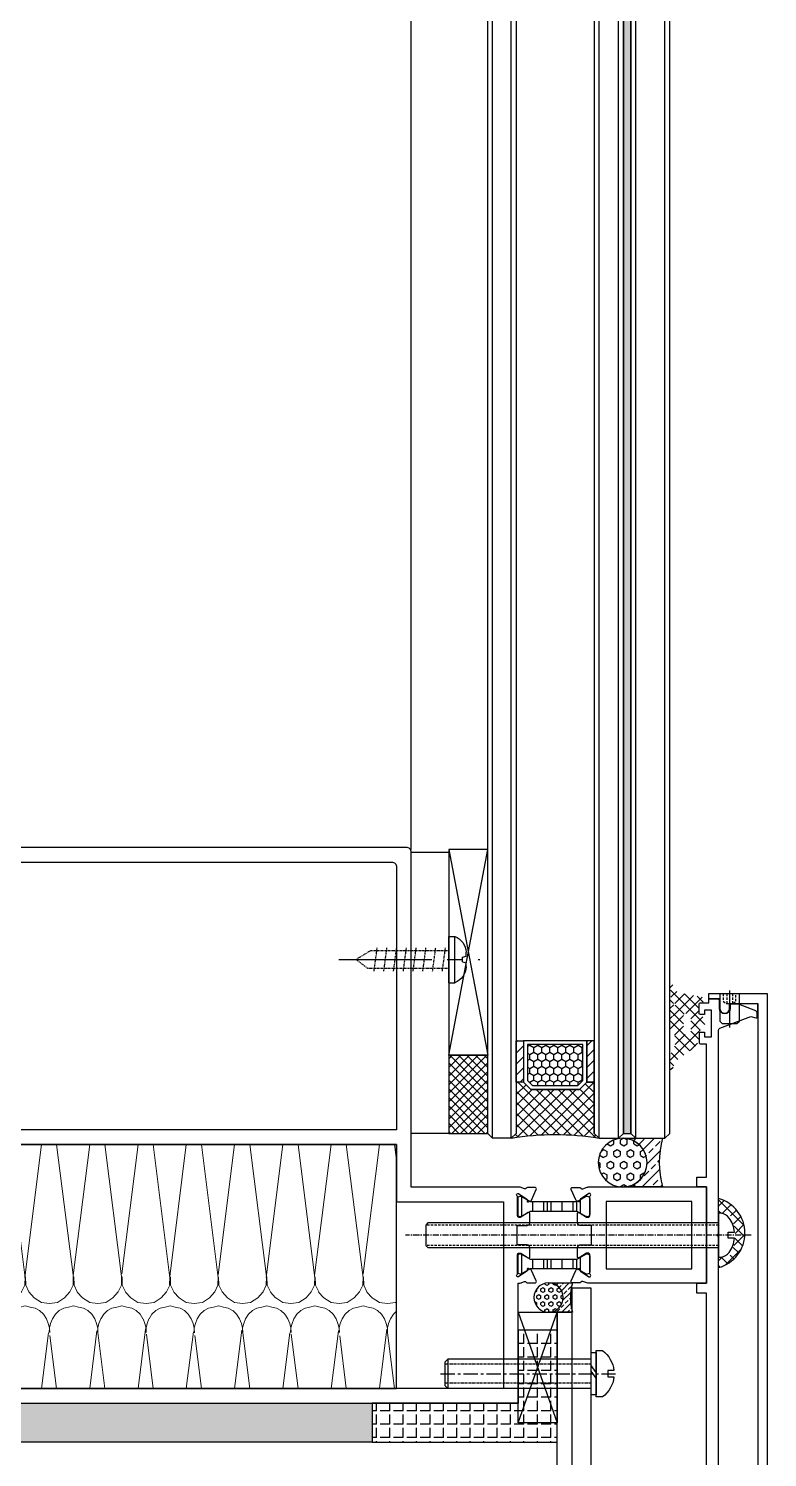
# Model space of a CAD drawing. Header units: millimetres. Extents: x -2069 to 10556, y -1036 to 8460.
# Drawn here: x 3742.7 to 3894.2, y 3768.8 to 4061.8 of the extents above; entities that cross this region are included whole.
import ezdxf

# ---------------------------------------------------------------- set-up
doc = ezdxf.new("R2010")
doc.units = ezdxf.units.MM
for name, pattern in [('ACAD_ISO04W100', [30, 24, -3, 0, -3]), ('CENTER', [2, 1.25, -0.25, 0.25, -0.25]), ('CENTER2', [28.575000000000003, 19.05, -3.175, 3.175, -3.175]), ('CONTINOUS', [0]), ('DASHED', [0.75, 0.5, -0.25]), ('HIDDEN', [0.375, 0.25, -0.125]), ('HIDDEN2', [0.1875, 0.125, -0.0625])]:
    doc.linetypes.add(name, pattern=pattern)
for name, color, linetype in [('01', 1, 'Continuous'), ('CASTFIX', 1, 'Continuous'), ('F-Alum', 4, 'Continuous'), ('F-Bolt', 32, 'Continuous'), ('F-center', 6, 'ACAD_ISO04W100'), ('F-dashed line', 8, 'DASHED'), ('F-Glass', 5, 'Continuous'), ('F-Glazing', 8, 'Continuous'), ('F-Misc', 1, 'Continuous'), ('F-seslants', 8, 'Continuous'), ('F_MISC', 8, 'Continuous'), ('HAT', 155, 'Continuous'), ('Hatch', 8, 'Continuous'), ('INSUL', 173, 'Continuous'), ('PJ', 4, 'Continuous'), ('TC', 4, 'Continuous'), ('中心线', 1, 'CENTER2'), ('虚线', 8, 'HIDDEN'), ('螺栓钉类', 241, 'Continuous')]:
    doc.layers.add(name, color=color, linetype=linetype)
doc.layers.add('A-ANNO-SYMB', color=7, linetype='Continuous', lineweight=25)
pattern_1 = [(90.00000002200406, (-65617.93635093658, 51796.14080842035), (-2.750000000000001, -1.054966336511143e-09), [2, -0.7500000000000002]), (180.0000000247495, (-65617.93635093658, 51796.14080842035), (1.054965670377328e-09, -2.750000000000002), [1.999999999999999, -0.7499999999999996])]

# ---------------------------------------------------------------- blocks, each defined once
blk = doc.blocks.new('A$C08103915')
at = {"layer": 'Hatch'}
h = blk.add_hatch(dxfattribs=at)
h.set_pattern_fill('M_GASKET-PISA', color=256, style=0, pattern_type=2)
h.set_pattern_definition([(45, (45.74999999999977, 8.999999999998408), (-1.060660171779821, 1.060660171779821), []), (135, (45.74999999999977, 8.999999999998408), (-1.060660171779821, -1.060660171779821), [])])
edge = h.paths.add_edge_path()
edge.add_arc((-1.005758292417113, 2.700000001565058), 1.500000000000064, 269.9999999999914, 310.5724313148193)
edge.add_line((-0.03014508089836454, 1.560623478412708), (1.229683999648614, 2.639376524703948))
edge.add_arc((2.205297211167363, 1.500000001551598), 1.500000000000089, 89.99999999999142, 130.5724313148186, ccw=False)
edge.add_line((2.20529721116759, 3.000000001551598), (2.741785272946117, 3.00000000156524))
edge.add_arc((2.741785272946345, 6.00000000156524), 3.000000000000028, 269.9999999999956, 323.2382780301331)
edge.add_line((5.145179432466875, 4.204534459154274), (7.713046174758574, 7.641857975019775))
edge.add_arc((7.793159313408751, 7.58200912360553), 0.09999999999985255, 115.93827802975, 143.2382780298942, ccw=False)
edge.add_line((7.749419046879666, 7.671935699677306), (9.503507258835953, 8.525123814462859))
edge.add_arc((9.394279516007828, 8.750000003056812), 0.249999999999963, 295.9069544241082, 449.9999999998437)
edge.add_line((9.39427951600851, 9.000000003056812), (6.620583798811595, 9.000000003062269))
edge.add_line((6.620583798811595, 9.000000003062269), (4.773622509620282, 8.04671219667307))
edge.add_arc((3.62699862340969, 10.26825527831079), 2.499999999999945, 214.0621029693552, 297.299999999996, ccw=False)
edge.add_arc((1.307391891253701, 8.70000000312939), 0.2999999999997213, 34.06210296926611, 89.99999999978287)
edge.add_line((1.307391891254838, 9.000000003128662), (-1.589216802361761, 9.000000003135028))
edge.add_arc((-1.589216802362216, 8.750000003135028), 0.2499999999999152, 89.99999999989583, 256.4770942316625)
edge.add_line((-1.64767532243286, 8.506930874220416), (-0.02726917610675628, 8.096945104279257))
edge.add_arc((-0.05179766443939116, 7.999999999915417), 0.0999999999999834, -90.00000000013023, 75.80132993312759, ccw=False)
edge.add_line((-0.05179766443961853, 7.899999999915053), (-0.108955418213327, 7.899999999915053))
edge.add_arc((-0.1089554182137817, 10.39999999991505), 2.499999999999434, 215.2344178976467, 270.00000000001046, ccw=False)
edge.add_arc((-2.2326314786485, 8.900000003135574), 0.1000000000007252, 35.234417898605, 90.00000000078164)
edge.add_line((-2.232631478649864, 9.000000003135938), (-4.881168839528527, 9.000000003142304))
edge.add_arc((-4.881168839528982, 8.750000003142304), 0.2500000000000154, 89.99999999989578, 256.4770942317193)
edge.add_line((-4.939627359599399, 8.506930874227692), (-3.319221213273295, 8.096945104286533))
edge.add_arc((-3.34374970160593, 7.999999999922693), 0.0999999999999834, -90.00000000013023, 75.80132993312759, ccw=False)
edge.add_line((-3.343749701606157, 7.899999999922329), (-3.400907455379411, 7.899999999922329))
edge.add_arc((-3.400907455379865, 10.39999999992233), 2.499999999999949, 214.3262280799825, 270.0000000000104, ccw=False)
edge.add_arc((-5.548092091564513, 8.933849210224253), 0.1000000000000372, 34.32622808016425, 110.1544525972612)
edge.add_arc((-6.443927377176806, 11.37464398673728), 2.499999999999543, 265.3665045616222, 290.154452597025, ccw=False)
edge.add_line((-6.645881460149894, 8.88281442828611), (-8.091786761774756, 9.000000003144123))
edge.add_arc((-8.111982170071997, 8.750817047299279), 0.2499999999999778, 85.36650456163848, 250.7880419743665)
edge.add_line((-8.194248104436383, 8.514740119067937), (-7.412072788158412, 8.239907198840228))
edge.add_arc((-8.075076055456293, 6.352997909141777), 1.999999999999966, 8.473551534714375, 70.64005609634751, ccw=False)
edge.add_line((-6.096908078050546, 6.64770361517094), (-5.244518011203127, 2.024790390883936))
edge.add_arc((-4.749999999999773, 2.098627621301603), 0.5000000000001517, 188.4921821239047, 359.9999999997688)
edge.add_line((-4.249999999999773, 2.098627621299784), (-4.249999999999773, 2.700000001565058))
edge.add_arc((-3.949999999999818, 2.700000001565058), 0.3000000000000682, 90, 180.0000000000217, ccw=False)
edge.add_line((-3.949999999999818, 3.00000000156524), (-1.55130166063168, 3.00000000156524))
edge.add_arc((-1.55130166063168, 2.700000001565058), 0.3000000000000966, 2.7114310796605423e-11, 90, ccw=False)
edge.add_line((-1.251301660631498, 2.700000001565058), (-1.251301660631498, 1.400000001564877))
edge.add_arc((-1.051301660631452, 1.400000001564877), 0.1999999999999602, 180.0000000000408, 270)
edge.add_line((-1.051301660631452, 1.200000001565058), (-1.00575829241734, 1.200000001565058))
edge = h.paths.add_edge_path(flags=16)
edge.add_arc((-1.310476532774146, 5.200000001565058), 0.4999999999999456, 188.3111422397304, 269.9999999999739)
edge.add_line((-1.310476532774373, 4.700000001565058), (1.520024613216037, 4.700000001565058))
edge.add_arc((1.520024613216037, 5.200000001565058), 0.4999999999999762, 270, 323.238278030144)
edge.add_line((1.920590306469421, 4.900755744496564), (2.29411737345049, 5.400755744496564))
edge.add_arc((1.893551680196879, 5.700000001565058), 0.5000000000000022, 323.2382780301569, 450)
edge.add_line((1.893551680196879, 6.200000001565058), (-1.456559369031083, 6.200000001565058))
edge.add_arc((-1.456559369031311, 5.700000001565058), 0.4999999999998603, 89.99999999997395, 188.3111422397347)
edge.add_line((-1.95130821782368, 5.627725686498707), (-1.80522538156697, 5.127725686498707))
blk = doc.blocks.new('*U90')
at = {"layer": 'HAT'}
h = blk.add_hatch(dxfattribs=at)
h.set_pattern_fill('ANSI33', color=256, scale=0.8333333333333334)
h.set_pattern_definition([(45, (-71600.10462562989, -19870.70319001427), (-1.870886691889407, 1.870886691889407), []), (45, (-71598.2337381299, -19870.70319001427), (-1.870886691889407, 1.870886691889407), [1.322916666666667, -0.6614583333333334])])
edge = h.paths.add_edge_path()
edge.add_arc((5, 18.47060166783501), 19.13538936034043, 254.8530260690202, 285.14697393097975, ccw=False)
edge.add_line((0, -5.9211894646675e-16), (0, -7.911287266330572))
edge.add_arc((5, -8.171557151248035), 5.006769458742329, 2.979783772836811, 177.0202162271633, ccw=False)
edge.add_line((10, -7.911287266330572), (10, -8.881784197001252e-16))
h = blk.add_hatch(dxfattribs=at)
h.set_pattern_fill('HEX', color=256, scale=0.8333333333333334)
h.set_pattern_definition([(0, (-71600.10462562989, -19870.70319001427), (0, 1.374815), [0.7937500000000001, -1.5875]), (120, (-71600.10462562989, -19870.70319001427), (-1.190624715503903, -0.6874074999999996), [0.7937499999999987, -1.587499999999997]), (59.99999999999999, (-71599.31087562989, -19870.70319001427), (-1.190624715503903, 0.6874075000000001), [0.7937500000000001, -1.5875])])
edge = h.paths.add_edge_path()
edge.add_arc((5, -8.17155715124803), 5.006769458742329, 0, 360)
at = {"layer": '01'}
blk.add_lwpolyline([(10, -5.9211894646675e-16, -0.1329575385010826), (0, -5.9211894646675e-16), (0, -7.911287266330572, -0.9492999147649731), (10, -7.911287266330572)], format="xyb", close=True, dxfattribs=at)
blk.add_circle((5, -8.17155715124803), 5.006769458742329, dxfattribs=at)
blk = doc.blocks.new('*U91')
at = {"layer": 'F-Misc'}
blk.add_lwpolyline([(0, -8.000024006068998), (0, 0), (-42.21253623487421, 0), (-42.21253623487421, -8.000024006068998)], close=True, dxfattribs=at)
for points in [[(0, -8.000024006068998), (-42.21253623487421, 0)], [(-42.21253623487421, -8.000024006068998), (0, 0)]]:
    blk.add_lwpolyline(points, dxfattribs=at)
blk = doc.blocks.new('ld')
blk.add_lwpolyline([(2, 3.637978807091713e-12), (2, 5.599999999954889), (1.5, 6.099999999954889), (-1.5, 6.099999999954889), (-2, 5.599999999954889), (-2, -3.637978807091713e-12)])
at = {"layer": 'A-ANNO-SYMB', "color": 0}
blk.add_line((-2, -3.637978807091713e-12), (2, 3.637978807091713e-12), dxfattribs=at)
at = {"layer": 'F-center'}
blk.add_lwpolyline([(0, -0.6418073780077975), (0, 6.887223995901877)], dxfattribs=at)
at = {"layer": 'F-dashed line'}
for points in [[(1.299999999988358, 3.637978807091713e-12), (1.299999999988358, 1.519894829230907), (0.7404679261962883, 1.999999999952706), (-0.7404679261962883, 1.999999999952706), (-1.299999999988358, 1.519894829230907), (-1.299999999988358, -3.637978807091713e-12)], [(-0.5557468123733997, 0), (-0.5557468123733997, 1.999999999952706)], [(0.5557468123733997, 0), (0.5557468123733997, 1.999999999952706)]]:
    blk.add_lwpolyline(points, dxfattribs=at)
blk = doc.blocks.new('qertqtwet')
at = {"layer": 'F-Glazing'}
h = blk.add_hatch(dxfattribs=at)
h.set_pattern_fill('ANSI37', color=256, angle=270.0000000000034, style=0)
h.set_pattern_definition([(315.0000000000033, (-29614.42304775224, -25731.69154979243), (1.122532015133579, 1.122532015133709), []), (45.00000000000334, (-29614.42304775224, -25731.69154979243), (-1.122532015133709, 1.122532015133579), [])])
h.paths.add_polyline_path([(-29820.57937317537, -22812.52878940574), (-29818.8122062625, -22812.52878940575), (-29818.8122062625, -22810.33161240899, 0.323428697050681), (-29824.22649746502, -22816.97082330404), (-29822.2096299913, -22816.97082330405, -0.1185157189850159), (-29821.23881053725, -22812.93261066923, -0.2818610536571748)])
h.paths.add_polyline_path([(-29822.2096299913, -22816.97082330405), (-29824.22649746502, -22816.97082330404, 0.3560576311528728), (-29818.8122062625, -22824.46540130571), (-29818.8122062625, -22821.41285720236), (-29820.57937317537, -22821.41285720236, -0.2818610536571745), (-29821.23881053725, -22821.00903593886, -0.1185157189850159)])
at = {"color": 8, "linetype": 'DASHED'}
for p, q in [((-29818.81220626278, -22814.88745477372, -46928.13187290396), (-29758.81220626278, -22814.88745477372, -46928.13187290396)), ((-29818.81220626278, -22814.88745477372, -46928.13187290396), (-29758.81220626278, -22814.88745477372, -46928.13187290396)), ((-29818.81220626278, -22819.05412144038, -46928.13187290396), (-29758.81220626278, -22819.05412144038, -46928.13187290396)), ((-29818.81220626278, -22819.05412144038, -46928.13187290396), (-29758.81220626278, -22819.05412144038, -46928.13187290396))]:
    blk.add_line(p, q, dxfattribs=at)
at = {"color": 8, "linetype": 'CENTER'}
blk.add_line((-29825.47887292947, -22816.97078810705, -46928.13187290396), (-29754.64553959612, -22816.97078810705, -46928.13187290396), dxfattribs=at)
blk.add_line((-29825.47887292947, -22816.97078810705, -46928.13187290396), (-29754.64553959612, -22816.97078810705, -46928.13187290396), dxfattribs=at)
blk.add_arc((-29816.92428280844, -22817.39850685732, -23464.06593645198), 7.314728437362906, 104.9572881810436, 255.0427118187282)
at = {"layer": 'F-Bolt', "elevation": -46928.13187290396}
blk.add_lwpolyline([(-29820.98789410364, -22820.49255707884, 0.2099352819367999), (-29819.32357117219, -22821.47078796239), (-29818.81220753584, -22821.47078810705), (-29818.81220498975, -22812.47078810705), (-29819.3235686261, -22812.47078796277, 0.2099352819368), (-29820.98789211101, -22813.44901790502, 0.1433843212667726), (-29822.08493336194, -22816.35715081947), (-29820.79994085657, -22816.35715118109), (-29820.79994120376, -22817.58442390836), (-29822.08493370902, -22817.58442354483, 0.1433843212667727)], format="xyb", close=True, dxfattribs=at)
blk.add_lwpolyline([(-29820.98789410364, -22820.49255707884, 0.2099352819367999), (-29819.32357117219, -22821.47078796239), (-29818.81220753584, -22821.47078810705), (-29818.81220498975, -22812.47078810705), (-29819.3235686261, -22812.47078796277, 0.2099352819368), (-29820.98789211101, -22813.44901790502, 0.1433843212667726), (-29822.08493336194, -22816.35715081947), (-29820.79994085657, -22816.35715118109), (-29820.79994120376, -22817.58442390836), (-29822.08493370902, -22817.58442354483, 0.1433843212667727)], format="xyb", close=True, dxfattribs=at)
blk.add_lwpolyline([(-29818.81220626278, -22819.47078810705), (-29759.22887292947, -22819.47078810705), (-29758.81220626278, -22819.05412144038), (-29758.81220626278, -22814.88745477372), (-29759.22887292947, -22814.47078810705), (-29818.81220626278, -22814.47078810705)], dxfattribs=at)
blk.add_lwpolyline([(-29818.81220626278, -22819.47078810705), (-29759.22887292947, -22819.47078810705), (-29758.81220626278, -22819.05412144038), (-29758.81220626278, -22814.88745477372), (-29759.22887292947, -22814.47078810705), (-29818.81220626278, -22814.47078810705)], dxfattribs=at)
blk = doc.blocks.new('A$C455C3A01')
at = {"layer": 'Hatch'}
h = blk.add_hatch(dxfattribs=at)
h.set_pattern_fill('M_SYNTHETIC-PISA', color=256, pattern_type=2)
h.set_pattern_definition([(90, (-9.900000006500932, 423.8302261678061), (-6, 3.673940397442059e-16), []), (90, (-9.150000006500932, 423.8302261678061), (-6, 3.673940397442059e-16), []), (90, (-8.400000006500932, 423.8302261678061), (-6, 3.673940397442059e-16), []), (90, (-6.150000006500932, 423.8302261678061), (-6, 3.673940397442059e-16), [])])
edge = h.paths.add_edge_path()
edge.add_arc((-6.87320508075617, -1.599999999999832), 0.5000000000000772, 270.0000000000381, 300.0000000000389, ccw=False)
edge.add_line((-6.873205080755838, -2.099999999999909), (-6.900000000000205, -2.099999999999909))
edge.add_arc((-6.900000000000205, -1.599999999999909), 0.5, 180, 270, ccw=False)
edge.add_line((-7.400000000000205, -1.599999999999909), (-7.400000000000205, 1.600000000000364))
edge.add_arc((-6.900000000000205, 1.600000000000364), 0.5, 90, 180, ccw=False)
edge.add_line((-6.900000000000205, 2.100000000000364), (-6.873205080757202, 2.099999999999909))
edge.add_arc((-6.873205080757574, 1.599999999999688), 0.5000000000002212, 59.999999999965496, 89.99999999995748, ccw=False)
edge.add_line((-6.623205080757202, 2.033012701891948), (-4.833974596215853, 1))
edge.add_line((-4.833974596215853, 1), (4.833974596215398, 1))
edge.add_line((4.833974596215398, 1), (6.623205080756748, 2.033012701891948))
edge.add_arc((6.87320508075709, 1.599999999999793), 0.5000000000001159, 90.00000000003928, 120.00000000003769, ccw=False)
edge.add_line((6.873205080756748, 2.099999999999909), (6.89999999999975, 2.100000000000364))
edge.add_arc((6.89999999999975, 1.600000000000364), 0.5, 0, 90, ccw=False)
edge.add_line((7.39999999999975, 1.600000000000364), (7.39999999999975, -1.599999999999909))
edge.add_arc((6.89999999999975, -1.599999999999909), 0.5, -90, 0, ccw=False)
edge.add_line((6.89999999999975, -2.099999999999909), (6.873205080755383, -2.099999999999909))
edge.add_arc((6.873205080755718, -1.599999999999822), 0.5000000000000873, 239.99999999996152, 269.99999999996163, ccw=False)
edge.add_line((6.623205080755383, -2.033012701891948), (4.833974596216308, -1))
edge.add_line((4.833974596216308, -1), (-4.833974596216308, -1))
edge.add_line((-4.833974596216308, -1), (-6.623205080755838, -2.033012701891948))
at = {"color": 0, "linetype": 'ByBlock'}
blk.add_lwpolyline([(-6.623205080755838, -2.033012701891948, -0.1316524975873993), (-6.873205080755838, -2.099999999999909), (-6.900000000000205, -2.099999999999909, -0.414213562373095), (-7.400000000000205, -1.599999999999909), (-7.400000000000205, 1.600000000000364, -0.414213562373095), (-6.900000000000205, 2.100000000000364), (-6.873205080757202, 2.099999999999909, -0.1316524975873601), (-6.623205080757202, 2.033012701891948), (-4.833974596215853, 1), (4.833974596215398, 1), (6.623205080756748, 2.033012701891948, -0.1316524975873888), (6.873205080756748, 2.099999999999909), (6.89999999999975, 2.100000000000364, -0.4142135623730949), (7.39999999999975, 1.600000000000364), (7.39999999999975, -1.599999999999909, -0.4142135623730951), (6.89999999999975, -2.099999999999909), (6.873205080755383, -2.099999999999909, -0.1316524975873966), (6.623205080755383, -2.033012701891948), (4.833974596216308, -1), (-4.833974596216308, -1)], format="xyb", close=True, dxfattribs=at)
blk = doc.blocks.new('*U88')
at = {"layer": 'HAT'}
h = blk.add_hatch(dxfattribs=at)
h.set_pattern_fill('ANSI33', color=256, scale=0.5)
h.set_pattern_definition([(45, (-42960.06277537793, -11922.42191400856), (-1.122532015133644, 1.122532015133644), []), (45, (-42958.94024287794, -11922.42191400856), (-1.122532015133644, 1.122532015133644), [0.79375, -0.396875])])
edge = h.paths.add_edge_path()
edge.add_arc((3, 11.082361000701), 11.48123361620425, 254.8530260690202, 285.14697393097975, ccw=False)
edge.add_line((0, -1.77635683940025e-15), (0, -4.746772359798344))
edge.add_arc((3, -4.902934290748822), 3.004061675245397, 2.979783772836811, 177.0202162271633, ccw=False)
edge.add_line((6, -4.746772359798344), (6, -1.77635683940025e-15))
h = blk.add_hatch(dxfattribs=at)
h.set_pattern_fill('HEX', color=256, scale=0.5)
h.set_pattern_definition([(0, (-42960.06277537793, -11922.42191400856), (0, 0.824889), [0.47625, -0.9525]), (120, (-42960.06277537793, -11922.42191400856), (-0.7143748293023419, -0.4124444999999998), [0.4762499999999993, -0.9524999999999986]), (59.99999999999999, (-42959.58652537793, -11922.42191400856), (-0.7143748293023418, 0.4124445000000001), [0.47625, -0.9525])])
edge = h.paths.add_edge_path()
edge.add_arc((3, -4.902934290748819), 3.004061675245397, 0, 360)
at = {"layer": '01'}
blk.add_lwpolyline([(6, -1.77635683940025e-15, -0.1329575385010826), (0, -1.77635683940025e-15), (0, -4.746772359798344, -0.9492999147649731), (6, -4.746772359798344)], format="xyb", close=True, dxfattribs=at)
blk.add_circle((3, -4.902934290748819), 3.004061675245397, dxfattribs=at)
blk = doc.blocks.new('*U89')
at = {"layer": '中心线', "color": 1, "linetype": 'CENTER', "ltscale": 2.357947691000002}
blk.add_line((-2.842170943040401e-14, 30.90048662063384), (2.842170943040401e-14, -4.956409502317115), dxfattribs=at)
at = {"layer": '虚线', "linetype": 'HIDDEN', "ltscale": 0.5}
for p, q in [((-1.948286311568523, 1.13686837721616e-13), (-1.94828631156858, 30.00000000000011)), ((1.948286311568523, 1.13686837721616e-13), (1.948286311568467, 30.00000000000011))]:
    blk.add_line(p, q, dxfattribs=at)
at = {"layer": '螺栓钉类', "color": 241, "linetype": 'Continuous'}
for p, q in [((-2.40807576862025, 30.00000000000011), (-2.999791744951636, 29.40828402366867)), ((2.99979174495158, 29.40828402366867), (-2.999791744951636, 29.40828402366867)), ((-2.999791744951636, 1.13686837721616e-13), (-2.999791744951636, 29.40828402366867)), ((2.408075768620193, 30.00000000000011), (-2.408075768620307, 30)), ((2.408075768620193, 30.00000000000011), (2.99979174495158, 29.40828402366867)), ((2.999791744951636, 1.13686837721616e-13), (2.99979174495158, 29.40828402366867)), ((-0.9100693464279175, -1), (0.5333063006401062, 0)), ((0.2446311712265015, -1), (1.688006818294525, 0))]:
    blk.add_line(p, q, dxfattribs=at)
blk.add_lwpolyline([(4.350000023841858, 0), (4.350000023841858, -1), (-4.350000023841858, -1), (-4.350000023841858, 0)], close=True, dxfattribs=at)
blk.add_lwpolyline([(-4.75, -1), (4.75, -1), (4.75, -2.319999992847443, -0.2072557309237045), (0.6600000262260437, -4.663157165050507), (0.6600000262260437, -3.379999995231628), (-0.6600000262260437, -3.379999995231628), (-0.6600000262260437, -4.663157165050507, -0.2072557309237047), (-4.75, -2.319999992847443)], format="xyb", close=True, dxfattribs=at)
blk = doc.blocks.new('*U86')
at = {"layer": 'F-Misc'}
blk.add_lwpolyline([(0, -8), (0, 0), (-22.6862628114484, 0), (-22.6862628114484, -8)], close=True, dxfattribs=at)
for points in [[(0, -8), (-22.6862628114484, 0)], [(-22.6862628114484, -8), (0, 0)]]:
    blk.add_lwpolyline(points, dxfattribs=at)
blk = doc.blocks.new('*U67')
at = {"linetype": 'Continuous'}
blk.add_hatch(color=4, dxfattribs=at).paths.add_polyline_path([(0.2230624387959921, 17.52000000138151), (801.6646927531938, 17.52000009516022), (801.6646927531938, 16.00000009515863), (0.2230624387959637, 16.00000000137992)])
at = {"layer": 'TC'}
h = blk.add_hatch(dxfattribs=at)
h.set_pattern_fill('ANSI37', color=256, scale=0.5, style=0)
h.set_pattern_definition([(45, (0, 4.000000008940781), (-1.122532015133644, 1.122532015133644), []), (135, (0, 4.000000008940781), (-1.122532015133644, -1.122532015133644), [])])
edge = h.paths.add_edge_path()
edge.add_line((9.223057821582643, 4.000000003515872), (9.223057821582643, -2.999999998384396))
edge.add_line((9.223057821582643, -2.999999998384396), (10.72305782158264, -4.499999998384396))
edge.add_line((10.72305782158264, -4.499999998384396), (10.72305782158264, -5.999999995153189))
edge.add_line((10.72305782158264, -5.999999995153189), (0.2230624387957505, -5.999999995153189))
edge.add_line((0.2230624387957505, -5.999999995153189), (-0.7769375612042495, -6.999999995153189))
edge.add_arc((-52.51620980734808, 2.000000003114163), 52.51620980734807, 350.1321876643763, 369.8678123356237)
edge.add_line((-0.7769375612042495, 11.00000000138152), (0.2230624387957505, 10.00000000138152))
edge.add_line((0.2230624387957505, 10.00000000138152), (10.72305782158264, 10.00000000138152))
edge.add_line((10.72305782158264, 10.00000000138152), (10.72305782158264, 8.500000004612723))
edge.add_line((10.72305782158264, 8.500000004612723), (9.223057821582643, 7.000000004612723))
edge.add_line((9.223057821582643, 7.000000004612723), (9.223057821582643, 4.000000003515872))
h = blk.add_hatch(dxfattribs=at)
h.set_pattern_fill('ANSI31', color=256, scale=0.5, style=0)
h.set_pattern_definition([(45, (0, 4.000000008940781), (-1.122532015133644, 1.122532015133644), [])])
h.paths.add_polyline_path([(19.22305782158264, 8.500000001381515), (10.72305782158264, 8.500000013268838), (10.72305782158264, 10.00000001650005), (19.22305782158264, 10.00000000461272)])
h = blk.add_hatch(dxfattribs=at)
h.set_pattern_fill('ANSI31', color=256, scale=0.5, style=0)
h.set_pattern_definition([(45, (0, 4.000000006228326), (-1.122532015133644, 1.122532015133644), [])])
h.paths.add_polyline_path([(19.22305782158264, 8.500000010037631), (10.72305782158264, 8.500000021924954), (10.72305782158264, 10.00000002515616), (19.22305782158264, 10.00000001326884)])
h = blk.add_hatch(dxfattribs=at)
h.set_pattern_fill('HONEY', color=256, scale=0.3, style=0)
h.set_pattern_definition([(0, (0, 4.000000008940781), (1.42875, 0.8248889999999999), [0.9524999999999999, -1.905]), (120, (0, 4.000000008940781), (-1.428749829302342, 0.8248892956570172), [0.9524999999999986, -1.904999999999997]), (59.99999999999999, (0, 4.000000008940781), (1.706976584081587e-07, 1.649778295657017), [-1.905, 0.9524999999999999])])
h.paths.add_polyline_path([(10.02305782158533, 6.668629163378903), (11.05442867148713, 7.70000001328048), (18.42305782158701, 7.70000001328048), (18.42305782158701, -3.699999998396038), (11.05442867148713, -3.699999998396038), (10.02305782158533, -2.66862914849446)])
h = blk.add_hatch(dxfattribs=at)
h.set_pattern_fill('ANSI31', color=256, scale=0.5, style=0)
h.set_pattern_definition([(45, (0, -2.712454261200037e-09), (-1.122532015133644, 1.122532015133644), [])])
h.paths.add_polyline_path([(19.22305782158264, -4.499999995153189), (10.72305782158264, -4.500000007040512), (10.72305782158264, -6.000000010271719), (19.22305782158264, -5.999999998384396)])
at = {"color": 4, "linetype": 'Continuous'}
blk.add_lwpolyline([(0.2230624387959921, 17.52000000138151), (801.6646927531938, 17.52000009516022), (801.6646927531938, 16.00000009515863), (0.2230624387959637, 16.00000000137992)], close=True, dxfattribs=at)
at = {"layer": 'F-Glass'}
for points in [[(801.664692753194, 17.52000009515863), (0.2230624387959885, 17.52000000138151), (-0.7769375612040115, 18.52000000138151), (-0.7769375612040115, 24.52000000138151), (0.2230624387959885, 25.52000000138151), (801.664692753194, 25.52000009515863)], [(801.6646927531938, 10.00000010381474), (0.2230624387957505, 10.00000001003763), (-0.7769375612042495, 11.00000001003763), (-0.7769375612042495, 15.00000000138152), (0.2230624387957505, 16.00000000138152), (801.6646927531938, 16.00000009515863)], [(801.6646927531938, -5.999999901372894), (0.2230624387957505, -5.999999995153189), (-0.7769375612042495, -6.999999995153189), (-0.7769375612042495, -10.82826643955912), (0.2230624387957505, -11.82826643955912), (801.6646927531938, -11.82826634577882)]]:
    blk.add_lwpolyline(points, dxfattribs=at)
at = {"layer": 'PJ'}
blk.add_lwpolyline([(9.223057821582643, 4.000000003515872), (9.223057821582643, -2.999999998384396), (10.72305782158264, -4.499999998384396), (10.72305782158264, -5.999999995153189), (0.2230624387957505, -5.999999995153189), (-0.7769375612042495, -6.999999995153189, 0.08632639570597918), (-0.7769375612042495, 11.00000000138152), (0.2230624387957505, 10.00000000138152), (10.72305782158264, 10.00000000138152), (10.72305782158264, 8.500000004612723), (9.223057821582643, 7.000000004612723)], format="xyb", close=True, dxfattribs=at)
for points in [[(19.22305782158264, 8.500000001381515), (10.72305782158264, 8.500000013268838), (10.72305782158264, 10.00000001650005), (19.22305782158264, 10.00000000461272)], [(19.22305782158264, 8.500000010037631), (10.72305782158264, 8.500000021924954), (10.72305782158264, 10.00000002515616), (19.22305782158264, 10.00000001326884)], [(19.22305782158264, -4.499999995153189), (10.72305782158264, -4.500000007040512), (10.72305782158264, -6.000000010271719), (19.22305782158264, -5.999999998384396)]]:
    blk.add_lwpolyline(points, close=True, dxfattribs=at)
at = {"layer": 'PJ', "ltscale": 3}
for points in [[(9.223057821582643, 7.000000013268838), (10.72305782158264, 8.500000013268838), (19.22305782158264, 8.500000013268838), (19.22305782158264, -4.499999998384396), (10.72305782158264, -4.499999998384396), (9.223057821582643, -2.999999998384396)], [(10.02305782158533, 6.668629163378903), (11.05442867148713, 7.70000001328048), (18.42305782158701, 7.70000001328048), (18.42305782158701, -3.699999998396038), (11.05442867148713, -3.699999998396038), (10.02305782158533, -2.66862914849446)]]:
    blk.add_lwpolyline(points, close=True, dxfattribs=at)
at = {"layer": 'TC', "color": 9, "linetype": 'Continuous'}
for p, q in [((-0.7769375612040115, 24.52000000138151), (801.664692753194, 24.52000009515863)), ((-0.7769375612040115, 18.52000000138151), (801.664692753194, 18.52000009515863)), ((-0.7769375612042495, 15.00000000138152), (801.6646927531938, 15.00000009515863)), ((-0.7769375612042495, 11.00000001003763), (801.6646927531938, 11.00000010381474)), ((-0.7769375612042495, -6.999999995153189), (801.6646927531938, -6.999999901372894)), ((-0.7769375612042495, -10.82826643955912), (801.6646927531938, -10.82826634577882))]:
    blk.add_line(p, q, dxfattribs=at)
blk = doc.blocks.new('ding1')
at = {"layer": 'CASTFIX', "color": 9, "linetype": 'CENTER2'}
blk.add_line((1214.680535677697, -4175.415606518631), (1214.680535677697, -4204.300201433828), dxfattribs=at)
at = {"layer": 'CASTFIX', "color": 8, "linetype": 'HIDDEN2'}
for p, q in [((1212.880535677697, -4181.857616678883), (1214.680535677697, -4178.922834070187)), ((1214.680535677697, -4178.922834070187), (1216.480535677697, -4181.33858421964)), ((1217.080535677697, -4182.623013990795), (1212.280535677697, -4183.266124916723)), ((1212.880535677697, -4197.922834070187), (1212.880535677697, -4181.857616678883)), ((1216.480535677697, -4197.922834070187), (1216.480535677697, -4181.33858421964)), ((1217.080535677697, -4184.623013990795), (1212.280535677697, -4185.266124916723)), ((1217.080535677697, -4186.623013990795), (1212.280535677697, -4187.266124916723)), ((1217.080535677697, -4188.623013990795), (1212.280535677697, -4189.266124916723)), ((1217.080535677697, -4190.623013990795), (1212.280535677697, -4191.266124916723)), ((1217.080535677697, -4192.623013990795), (1212.280535677697, -4193.266124916723)), ((1217.080535677697, -4194.623013990795), (1212.280535677697, -4195.266124916723)), ((1217.080535677697, -4196.623013990795), (1212.280535677697, -4197.266124916723))]:
    blk.add_line(p, q, dxfattribs=at)
at = {"layer": 'CASTFIX'}
for p, q in [((1209.930535677697, -4197.922834070187), (1209.930535677697, -4199.172834070187)), ((1219.430535677697, -4197.922834070187), (1209.930535677697, -4197.922834070187)), ((1219.430535677697, -4199.172834070187), (1209.930535677697, -4199.172834070187)), ((1219.430535677697, -4197.922834070187), (1219.430535677697, -4199.172834070187)), ((1213.980558336815, -4201.472834070186), (1213.180535677697, -4201.472834070186)), ((1214.18056401238, -4200.722834070186), (1213.980558336815, -4201.472834070186)), ((1215.180564012408, -4200.722834070186), (1214.18056401238, -4200.722834070186)), ((1215.180564012408, -4200.722834070186), (1215.380558336844, -4201.472834070186)), ((1216.180535677697, -4201.472834070186), (1215.380558336844, -4201.472834070186))]:
    blk.add_line(p, q, dxfattribs=at)
for centre, radius, start, end in [((1213.340443233555, -4197.800682089081), 3.675631999908295, 201.9199292038799, 267.5065728459988), ((1216.020628121838, -4197.800682089082), 3.675631999908523, 272.4934271540012, 338.080070796125)]:
    blk.add_arc(centre, radius, start, end, dxfattribs=at)
blk = doc.blocks.new('*U48')
at = {"layer": 'INSUL', "lineweight": 0}
h = blk.add_hatch(dxfattribs=at)
h.set_pattern_fill('岩棉', color=256, scale=50, style=0, pattern_type=2)
h.set_pattern_definition([(171.78891, (26.650004, 99.5238095), (-336.6008620780631, 50.00000124306714), [1.6670945, -348.4227]), (146.908661, (28.1114365, 98.5714285), (-79.20020219160399, 50.00000069194422), [1.7443665, -364.57256]), (132.32733, (29.195725, 97.3809525), (-89.10022864317625, 99.9999995668048), [1.610253, -336.5429]), (114.796992, (29.8557265, 95.952381), (-19.80005068304433, 49.99999970553313), [1.573664, -163.66106]), (91.62022409999996, (29.9028695, 94.28571450000001), (-9.900025001805957, 299.9999998552539), [1.6673335, -348.47265]), (82.82482490000001, (25.047143, 55.7142855), (69.30017472092726, 549.999998517065), [38.87586899999999, -8125.0565]), (97.17517500000001, (34.8528825, 55.7142855), (-69.30017624141853, 549.9999983257582), [38.87586899999999, -8125.0565]), (88.37977579999999, (29.9971555, 94.28571450000001), (9.900021527004037, 299.9999999510729), [1.6673335, -348.47265]), (65.203007, (30.0442985, 95.952381), (19.80005064790947, 49.99999977936148), [1.573664, -163.66106]), (47.67266910000001, (30.7043005, 97.3809525), (89.1002283656976, 99.99999985063482), [1.610253, -336.5429]), (33.09133830000001, (31.788589, 98.5714285), (79.20020143753092, 50.00000181883439), [1.7443665, -364.57256]), (8.211089519999998, (33.250021, 99.5238095), (336.6008622827113, 49.99999990778933), [1.6670945, -348.4227]), (87.16616460000002, (25, 54.761905), (9.900020892923356, 150.0000001508891), [0.9535469999999998, -199.2913249999999]), (103.901385, (25.235715, 53.809524), (-39.60010132330267, 149.9999998141721), [0.981117, -205.053495]), (111.603615, (25.6128585, 52.85714299999999), (-9.900025264479012, 49.99999998313673), [1.0243375, -52.75336999999999]), (122.761347, (26.2257175, 51.90476200000001), (-29.70007678582747, 49.99999947815058), [1.1325305, -236.698865]), (138.290552, (27.027148, 51.190476), (-59.40015143087815, 50.00000102781988), [1.0735435, -224.37054]), (152.003514, (27.9228645, 50.7142855), (-89.10022875324242, 49.99999931280099), [1.0144285, -212.0155950000001]), (166.477202, (28.912867, 50.47619049999999), (-198.0005069179623, 50.00000160444229), [1.018231, -212.810275]), (167.070755, (29.9500125, 50.238095), (-207.9005329079077, 49.99999990594333), [1.064124, -222.40194]), (12.9292444, (29.9500125, 50.238095), (207.9005329840112, 49.99999967810825), [1.064124, -222.40194]), (13.5227975, (30.987158, 50.47619049999999), (198.0005073542946, 49.99999987656191), [1.018231, -212.810275]), (27.99648529999999, (31.9771605, 50.7142855), (99.00025263747521, 50.00000182197773), [1.0144285, -212.015595]), (41.70944699999999, (32.87287749999999, 51.190476), (59.4001509728359, 50.00000148414861), [1.0735435, -224.3705399999999]), (57.23865219999999, (33.674308, 51.90476200000001), (99.00025222426618, 150.000000833926), [1.1325305, -236.6988649999999]), (68.396384, (34.2871665, 52.85714299999999), (9.90002520739039, 50.00000017853192), [1.0243375, -52.75337]), (76.098615, (34.6643105, 53.809524), (9.900025377069287, 49.99999975785479), [0.9811169999999998, -205.0534949999999]), (92.83383529999998, (34.9000255, 54.761905), (-9.900025125621006, 149.9999999456897), [0.9535470000000003, -199.291325])])
h.paths.add_polyline_path([(0, 0), (170.3581939279481, 0), (170.3581939279481, 50), (0, 50)])
at = {"layer": 'INSUL'}
blk.add_lwpolyline([(0, 0), (170.3581939279481, 0), (170.3581939279481, 50), (0, 50)], close=True, dxfattribs=at)

msp = doc.modelspace()

# ---------------------------------------------------------------- hatches: boundary and pattern name
at = {"layer": 'F-seslants'}
h = msp.add_hatch(dxfattribs=at)
h.set_pattern_fill('ANSI37', color=256, scale=9.999999999999995, angle=90.00000002017704)
h.set_pattern_definition([(135.000000020177, (-47801.81284854135, 37168.11089833687), (-0.8838834761719198, -0.8838834767944497), []), (225.0000000201769, (-47801.81284854135, 37168.11089833687), (0.8838834767944489, -0.8838834761719199), [])])
h.paths.add_polyline_path([(3828.888995163219, 3851.259111817889), (3828.888995168855, 3835.259111817859), (3836.888995074233, 3835.259111820673), (3836.888995068664, 3851.259111820672)])
at = {"layer": 'Hatch'}
h = msp.add_hatch(dxfattribs=at)
h.set_pattern_fill('ANGLE', color=256, scale=9.999999999999996, angle=90.00000002198006)
h.set_pattern_definition(pattern_1)
h.paths.add_polyline_path([(3606.201572284419, 3810.871024261214), (3614.241545824141, 3810.87102426429), (3614.24154590859, 3802.90003396382), (3653.932172570697, 3779.973037756354), (3813.188473097222, 3779.973050319764), (3813.188456102061, 3771.97288306462), (3651.787342596152, 3771.97320915711), (3606.241545910344, 3798.293484609204)])
h = msp.add_hatch(dxfattribs=at)
h.set_pattern_fill('ANGLE', color=256, scale=9.999999999999996, angle=90.00000002198006)
h.set_pattern_definition(pattern_1)
h.paths.add_polyline_path([(3813.188464682076, 3771.973065781878), (3851.107537447444, 3771.973050612355), (3851.102241163188, 3794.903924895561), (3843.102241163184, 3794.903924892501), (3843.107536890875, 3779.973051444062), (3813.188464517632, 3779.973067022374)])

# ---------------------------------------------------------------- linework, layer by layer
at = {"layer": 'F-Alum'}
msp.add_line((3821.20154615152, 3893.471648052702), (3821.201545920587, 4549.062362766003), dxfattribs=at)
at = {"layer": 'F-Alum', "elevation": 5.054297526060708e-05}
msp.add_lwpolyline([(3843.107511141971, 3779.972136562814), (3843.107537030065, 3804.509844146296), (3843.346726637012, 3804.509823074655, 0.086106092567218), (3843.515155191722, 3804.539045184412), (3844.447155583215, 3804.872483696163, -0.3595079999993098), (3844.806462576063, 3804.742683330244, 0.2637250000000688), (3845.063065682577, 3804.595354279674), (3846.564420495085, 3804.587113390228, 0.0874890000002171), (3846.66712425369, 3804.604642135336, 0.4142139999995563), (3846.848533854985, 3804.988166002418, 0.02182000000013751), (3846.838651273069, 3805.012400022826), (3845.84694146111, 3807.169969166735, 0.1763269999993696), (3845.702633247214, 3807.315870296548), (3845.237606689527, 3807.535831346225, 0.1989120000004778), (3845.084717901301, 3807.543347655794, 0.0655429999996988), (3845.038275043718, 3807.519494043225, 0.2679490000005901), (3844.952757677404, 3807.33869919668), (3844.967054794821, 3807.164260445665, -0.2679490000006816), (3844.881537462239, 3806.983465504947), (3843.212333306394, 3805.828278282559, -0.5206607007358245), (3842.809644695284, 3806.110155906635, -0.2134220000006896), (3842.909644695245, 3806.33376270668, 0.2134220000000366), (3843.009644695104, 3806.557369506694), (3843.00964469377, 3810.410155906694, -0.4142139999998129), (3843.309644693682, 3810.710155906794), (3843.530570493655, 3810.710155906907, -0.1378520000001151), (3843.686853393675, 3810.66623330696), (3845.20545619394, 3809.739437507501, 0.1378520000003556), (3845.309644694, 3809.710155907519, 0.4142139999991469), (3845.509644693947, 3809.910155907581), (3845.509644693249, 3811.873416601852, 0.4142135623730951), (3845.009644693112, 3812.373416601697), (3842.934438834789, 3812.373416600609), (3842.934438834061, 3814.373158281422), (3842.934438833411, 3816.372899962281), (3845.009644691712, 3816.372899963374, 0.4142135623730951), (3845.5096446915, 3816.872899963543), (3845.50964469082, 3818.836160657788, 0.4142139999991469), (3845.309644690753, 3819.036160657696, 0.1378520000003556), (3845.205456190722, 3819.006879057652), (3843.686853391102, 3818.080083257167, -0.1378520000001151), (3843.530570491073, 3818.036160657074), (3843.309644691063, 3818.036160656983, -0.4142139999998129), (3843.009644690986, 3818.336160656891), (3843.009644689663, 3822.188947056926, 0.2134220000000366), (3842.909644689568, 3822.412553856853, -0.2134220000006896), (3842.809644689492, 3822.636160656828, -0.5206607007358245), (3843.212333300374, 3822.918038281148), (3844.881537457069, 3821.762851059962, -0.2679490000006816), (3844.967054789779, 3821.582056119353), (3844.952757672504, 3821.407617368314, 0.2679490000005901), (3845.038275038884, 3821.226822521827, 0.0655429999996988), (3845.084717896537, 3821.202968909251, 0.1989120000004778), (3845.237606684731, 3821.21048521893), (3845.702633242292, 3821.430446268952, 0.1763269999993696), (3845.846941456003, 3821.57634739885), (3846.838651266464, 3823.733916543468, 0.02182000000013751), (3846.848533848362, 3823.758150563908, 0.4142139999995563), (3846.667124246922, 3824.141674430824, 0.0874890000002171), (3846.564420488239, 3824.159203175879), (3845.063065675716, 3824.150962285346, 0.2637250000000688), (3844.806462569316, 3824.003633234609, -0.3595079999993098), (3844.447155576498, 3823.873832868401), (3843.515155184768, 3824.207271379578, 0.086106092567218), (3843.346726630115, 3824.236493489204), (3843.34672663031, 3824.236493489192), (3843.34672663031, 3824.236493489192), (3821.201543812092, 3824.23647287772), (3821.201546382725, 3892.872148435195, 0.4142135629107179), (3820.201546383367, 3893.872148437634), (3614.241546216638, 3893.87214857561)], format="xyb", dxfattribs=at)
at = {"layer": 'F-Alum'}
for points in [[(3667.241544347405, 3886.373005826723), (3667.241546017085, 3833.491754285622), (3668.140353132666, 3832.972710915537), (3818.201544238329, 3832.972719783566), (3818.201543805057, 3821.436472885151, 0.4142135623737295), (3818.401543804609, 3821.236472884687), (3840.107534613804, 3821.236472863336), (3840.107536779046, 3782.972136542441), (3654.740282543772, 3782.971796558599), (3617.241545919076, 3804.62657687125), (3617.241546208562, 3889.872148570169, -0.4142135618083592), (3618.241546209166, 3890.872148567661), (3635.856684056419, 3890.872148557015), (3644.062313442831, 3886.372090859672), (3667.241546192518, 3886.372085186292)], [(3670.241546196664, 3886.372084452009), (3695.298533915271, 3886.37207831903), (3702.2616901887, 3890.87214851689), (3817.201546376001, 3890.872148447443, -0.4142135629305874), (3818.201546375353, 3889.872148444995), (3818.201544351004, 3835.972719406991), (3670.241546025504, 3835.972711034457), (3670.241546196664, 3886.372084452009)], [(3894.241546259004, 3713.873061757733), (3894.241546230488, 3820.312607708564), (3894.241546230435, 3820.312607708501), (3894.241546230406, 3840.312607708485), (3894.241546230465, 3840.312607708501), (3894.241546230536, 3863.873061758452), (3882.18763441222, 3863.873061759867), (3882.187634412307, 3862.873061759894), (3884.495166326843, 3862.873061759838), (3884.495166326836, 3860.873061759871, 1), (3886.495166326829, 3860.873061759925), (3886.495166326839, 3861.873061759891), (3892.241546227431, 3861.873061759923), (3892.241546228891, 3858.8730617599), (3892.24154623206, 3858.873061760381), (3892.24154623058, 3861.873061760398), (3892.241546230573, 3861.873061758436), (3892.241546230529, 3842.31260770847)]]:
    msp.add_lwpolyline(points, format="xyb", dxfattribs=at)
for points, elevation in [([(3828.888995148558, 3892.873061532026), (3828.888995168822, 3835.259111817861), (3821.201544224896, 3835.25911210578), (3821.201546382727, 3892.873061529315), (3828.888995148558, 3892.873061532026)], -2.079573839370557e-07), ([(3653.932172570697, 3779.972124662238), (3843.107511141971, 3779.972136562814)], 5.054297526060708e-05)]:
    msp.add_lwpolyline(points, dxfattribs=dict(at, elevation=elevation))
for points in [[(3881.76939188694, 3824.259106052508), (3879.769391886912, 3824.259107179449), (3879.769393013886, 3826.259107179449), (3881.769393013865, 3826.259106052511), (3881.76940918843, 3853.530052598102), (3880.505178683864, 3853.530052597575), (3880.373362461356, 3853.595960708729), (3880.307454350049, 3853.727776931253), (3880.307454349309, 3855.770928380215), (3880.30745434931, 3855.902744602736), (3880.505178683012, 3855.968652714015), (3881.329030073721, 3855.968652714331), (3881.329030074094, 3855.045939156707), (3882.75803085673, 3855.045939157325), (3882.758030854803, 3860.516312391574), (3881.329030072133, 3860.516312391042), (3881.329030072442, 3859.593598833455), (3880.505178681728, 3859.593598833158), (3880.307454347971, 3859.659506944332), (3880.241546236638, 3859.791323166871), (3880.241546235948, 3861.834474615804), (3880.307454347109, 3861.966290838323), (3880.439270569635, 3862.032198949604), (3882.2307659642, 3862.032198950326), (3882.230765963941, 3862.823096285397), (3884.208009301651, 3862.823096286065), (3884.208009301659, 3862.801064742322)], [(3892.241546230529, 3842.31260770847), (3892.241546230449, 3842.312607708449), (3892.241546230486, 3818.312607708511), (3892.241546230421, 3818.312607708574), (3892.241546258957, 3715.873061757775)], [(3884.208009354191, 3714.945058786369), (3884.208009354264, 3714.92302723369), (3881.769409237756, 3714.92302723281), (3881.76940920691, 3802.511240307151), (3879.769403550991, 3802.511241434097), (3879.769404677973, 3804.511241434026), (3881.769404677962, 3804.511240307133), (3881.76939188694, 3824.259106052508)], [(3614.24154590859, 3802.90003396382), (3653.932172570697, 3779.973037756354), (3821.052112917215, 3779.973050317226)], [(3137.690366153343, 3716.814496471596), (3137.690366137139, 3761.873056981587), (3851.107532908215, 3761.873063643336), (3851.10751625906, 3798.588543122289), (3854.107528729738, 3798.588557060395), (3854.107528729738, 3798.588557060395), (3854.107528729738, 3798.588557060395), (3854.107519497047, 3758.873077837209), (3854.107519497047, 3758.873077837209), (3140.690366139126, 3758.873063400912), (3140.690366156428, 3713.814496472766)]]:
    msp.add_lwpolyline(points, dxfattribs=at)
at = {"layer": 'F-Alum', "linetype": 'CONTINOUS', "ltscale": 15555}
msp.add_lwpolyline([(3884.208009342759, 3721.40452227582), (3884.208009319104, 3814.032112155816), (3883.908009319046, 3814.332112155788), (3884.208009319107, 3814.632112155796), (3884.208009313952, 3856.341601243366, -0.2963790067036685), (3884.504919029129, 3856.798497660709), (3890.847851054286, 3859.195613126845), (3891.852103509771, 3858.931715141959, 0.5575365158333588), (3892.141546228856, 3859.110600580108), (3892.141546228924, 3859.914044765519, 0.2840790438404123), (3891.865153026621, 3860.361258360988), (3888.312508329012, 3861.726026735359, 0.1428492727586986), (3888.151236133076, 3861.773061759886), (3886.595166326812, 3861.773061759897), (3886.595166326775, 3860.873061759872, -1), (3884.395166326856, 3860.873061759868), (3884.395166326817, 3862.523096285437, 0.414213562373095), (3884.09516632681, 3862.823096285438), (3884.09516632681, 3862.823096285438)], format="xyb", dxfattribs=at)
at = {"layer": 'F-Alum'}
msp.add_lwpolyline([(3881.769398286164, 3814.379386620947), (3881.769404677969, 3804.511241322814), (3857.385813593402, 3804.511233506144), (3856.37213380803, 3804.873894167456, 0.3595079999969891), (3856.012826815173, 3804.744093801296, -0.2637250000009912), (3855.756223708873, 3804.596764750542), (3854.254868896301, 3804.588523860013, -0.08748900000020804), (3854.152165137687, 3804.606052605028, -0.4142140000096972), (3853.97075553619, 3804.989576471976, -0.02181999999955182), (3853.980638118068, 3805.013810492438), (3854.972347928426, 3807.17137963698, -0.1763270000030645), (3855.116656142282, 3807.317280766912), (3855.581682699876, 3807.537241816932, -0.1989119999914122), (3855.734571487993, 3807.544758126579, -0.06554299999945595), (3855.78101434563, 3807.520904514105, -0.2679490000022325), (3855.866531712001, 3807.34010966759), (3855.852234594772, 3807.165670916558, 0.267948999996922), (3855.937751927473, 3806.984875975921), (3857.606956084105, 3805.829688754754, 0.5206607007311933), (3858.00964469498, 3806.111566379062, 0.2134219999978007), (3857.909644694964, 3806.335173179068, -0.2134220000036281), (3857.809644694898, 3806.558779979046), (3857.80964469358, 3810.411566378986, 0.414214000006558), (3857.509644693376, 3810.71156637885), (3857.288718893425, 3810.711566378758, 0.1378520000000337), (3857.132435993497, 3810.667643778741), (3855.613833193768, 3809.740847978211, -0.137851999999961), (3855.50964469371, 3809.711566378164, -0.41421400000608), (3855.309644693729, 3809.911566378089), (3855.309644693058, 3811.87482707238, -0.414213562373095), (3855.809644692839, 3812.374827072536), (3858.158573704261, 3812.374827073327), (3858.158573702826, 3816.395519284832), (3855.809644691426, 3816.39551928402, -0.4142135623746534), (3855.309644691266, 3816.895519283854), (3855.309644690536, 3818.858779978069, -0.4142139999915234), (3855.509644690461, 3819.058779978109, -0.1378519999968015), (3855.613833190421, 3819.029498378201), (3857.132435990913, 3818.102702578712, 0.1378519999996694), (3857.288718890839, 3818.058779978761), (3857.50964469081, 3818.058779978858, 0.4142139999933001), (3857.80964469076, 3818.358779978995), (3857.809644689437, 3822.211566378955, -0.2134220000014415), (3857.909644689288, 3822.435173179015, 0.2134220000027375), (3858.009644689233, 3822.658779979061, 0.5206607007260496), (3857.606956078107, 3822.94065760308), (3855.937751922279, 3821.785470380748, 0.2679490000005528), (3855.852234589666, 3821.604675440065), (3855.866531707081, 3821.430236689018, -0.2679490000020771), (3855.781014340801, 3821.249441842461, -0.06554300000006809), (3855.734571483188, 3821.22558822997, -0.1989119999981508), (3855.581682694977, 3821.233104539446), (3855.116656137291, 3821.453065589112, -0.176326999998284), (3854.972347923391, 3821.598966718963), (3853.980638111519, 3823.756535862831, -0.02182000000030324), (3853.970755529586, 3823.780769883314, -0.414214000003529), (3854.152165130773, 3824.164293750325, -0.08748899999878039), (3854.254868889386, 3824.18182249546), (3855.756223701959, 3824.17358160601, -0.2637250000033299), (3856.012826808412, 3824.026252555393, 0.3595080000004977), (3856.372133801348, 3823.896452189481), (3857.304134192803, 3824.229890701238, -0.08610609256696022), (3857.472562747487, 3824.259112811009), (3881.769391886909, 3824.259103098913)], format="xyb", close=True, dxfattribs=at)
for points in [[(3878.769404677981, 3807.511241322799), (3878.769404678005, 3821.259111551288), (3861.158573703206, 3821.259111555262), (3861.158573703151, 3807.511241326834)], [(3854.107529288273, 3743.86421727515), (3881.769409227573, 3743.864217281369), (3881.769409226167, 3747.864217281374), (3858.107529286849, 3747.864217276592), (3858.107529267762, 3803.511231346658), (3854.107529267763, 3803.511231345249)]]:
    msp.add_lwpolyline(points, close=True, dxfattribs=at)
at = {"layer": 'F-seslants', "elevation": -2.079573839370557e-07}
msp.add_lwpolyline([(3828.888995163219, 3851.259111817889), (3828.888995168855, 3835.259111817859), (3836.888995074233, 3835.259111820673), (3836.888995068664, 3851.259111820672)], close=True, dxfattribs=at)
at = {"layer": 'Hatch'}
for points in [[(3606.201572284419, 3810.871024261214), (3614.241545824141, 3810.87102426429), (3614.24154590859, 3802.90003396382), (3653.932172570697, 3779.973037756354), (3813.188473097222, 3779.973050319764), (3813.188456102061, 3771.97288306462), (3651.787342596152, 3771.97320915711), (3606.241545910344, 3798.293484609204), (3606.201572284419, 3810.871024261214), (3606.201572284419, 3810.871024261214), (3606.201572284419, 3810.871024261214), (3606.201572284419, 3810.871024261214)], [(3813.188464682076, 3771.973065781878), (3851.107537447444, 3771.973050612355), (3851.102241163188, 3794.903924895561), (3843.102241163184, 3794.903924892501), (3843.107536890875, 3779.973051444062), (3813.188464517632, 3779.973067022374), (3813.188464682076, 3771.973065781878)]]:
    msp.add_lwpolyline(points, dxfattribs=at)

# ---------------------------------------------------------------- block references
at = {"xscale": -1, "rotation": 270.0000000067021}
msp.add_blockref('*U67', (3848.717285607239, 3835.036049241668, -2.079573839370557e-07), dxfattribs=at)
at = {"layer": 'F-Bolt', "color": 8, "extrusion": (6.977407896551289e-14, 2.987702131264024e-23, -1), "rotation": 269.9999999799845}
msp.add_blockref('ding1', (369.0338393382362, 5085.569123764159, 2.082245411402696e-07), dxfattribs=at)
at = {"layer": 'F_MISC'}
for name, p, rotation in [('*U91', (3836.889019169281, 3851.259111820649, -2.079573839370557e-07), 270.0000000201766), ('ld', (3886.495166326803, 3863.87306175984), 180.0000000001708), ('qertqtwet', (-25934.60418891061, -19002.59141198335, 46928.13187290397), 180.0000000201715), ('*U89', (3858.107529273777, 3785.972839889871), 89.99999999964689)]:
    msp.add_blockref(name, p, dxfattribs=dict(at, rotation=rotation))
at = {"layer": 'F_MISC', "extrusion": (-1.125359435363916e-06, 1.011551294967437e-07, 0.9999999999993616), "xscale": -1, "rotation": 89.9999998601681}
msp.add_blockref('A$C08103915', (3883.241546227896, 3857.874888563384, -0.003969253466160687), dxfattribs=at)
at = {"layer": 'F_MISC', "ltscale": 18000, "extrusion": (-1.125359435939893e-06, -1.352369265717379e-07, 0.9999999999993576), "zscale": -1.000000000000004, "rotation": 179.9999998601899}
msp.add_blockref('*U48', (3818.201544235888, 3832.97272283959, -0.004815208568794823), dxfattribs=at)
at = {"layer": 'F_MISC', "xscale": -1}
for name, p, rotation in [('*U90', (3872.729626572806, 3824.259111682966, -7.026938910547135e-07), 269.9999999996466), ('*U88', (3854.259647809346, 3798.588557060397, -3.782725794261855e-07), 269.9999999996466), ('*U86', (3851.107511148784, 3798.588543122266), 269.9999999790713)]:
    msp.add_blockref(name, p, dxfattribs=dict(at, rotation=rotation))
at = {"layer": 'F_MISC', "extrusion": (-1.139726135090089e-15, 1.226514562021546e-06, 0.9999999999992478), "rotation": 180.000000053237}
for p in [(3850.409644690116, 3820.26396431924, 0.004685609396603839), (3850.409644694277, 3808.485173168995, 0.004671162537735012)]:
    msp.add_blockref('A$C455C3A01', p, dxfattribs=at)

doc.saveas('drawing.dxf')
